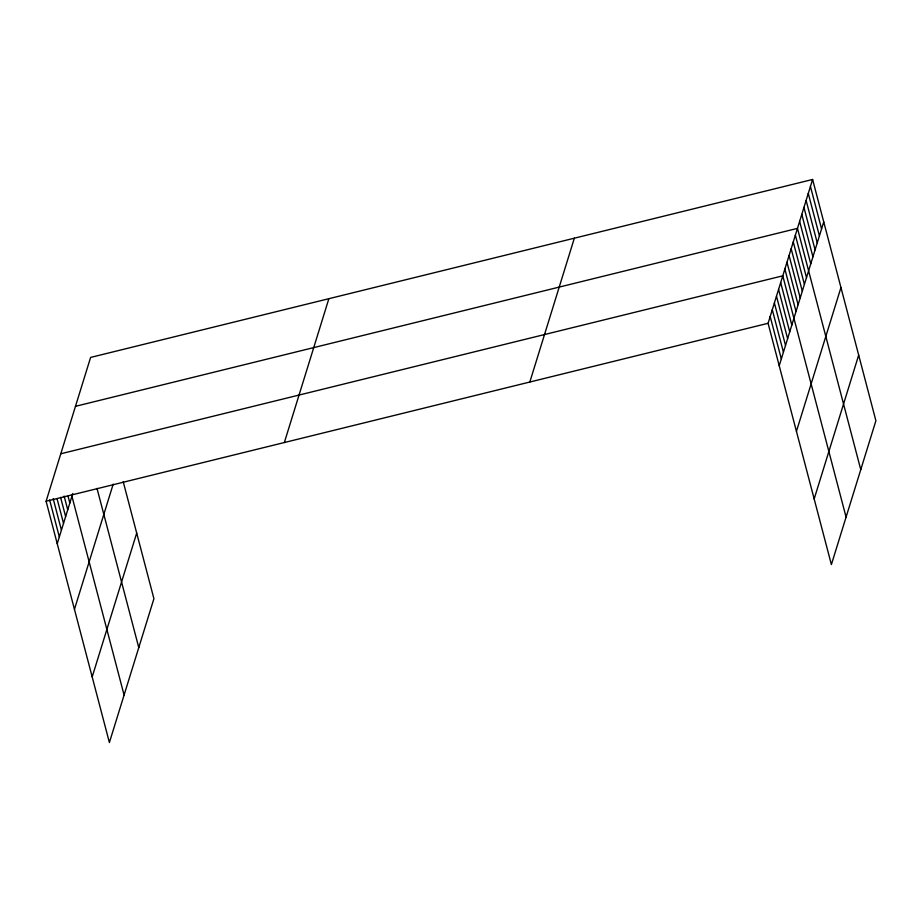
<?xml version="1.0" encoding="UTF-8"?>
<svg xmlns="http://www.w3.org/2000/svg" width="922" height="922" viewBox="0 0 922 922"><rect width="100%" height="100%" fill="white"/><g stroke="black" fill="none" stroke-linecap="round" stroke-linejoin="round"><path stroke-width="1.38" d="M123.214 481.71L153.916 598.701L109.395 742.533L46.1 501.257L90.61 357.425L812.605 179.467L875.9 420.743L831.39 564.575L768.084 323.299L812.605 179.467M57.233 543.703L72.769 493.524M74.451 609.315L113.199 484.119M92.188 676.921L136.698 533.089M284.356 442.525L328.866 298.705M529.827 382.019L574.348 238.199M779.228 365.746L823.738 221.914M796.435 431.358L840.956 287.526M814.172 498.952L858.682 355.131M75.477 406.325L797.472 228.368L860.768 469.644M60.794 453.785L782.778 275.828L846.073 517.104M46.1 501.257L768.084 323.299M810.438 186.451L821.571 228.898M808.283 193.447L819.416 235.894M806.116 200.431L817.249 242.878M803.949 207.415L815.094 249.862M801.794 214.4L812.927 256.846M799.628 221.384L810.761 263.83M795.363 235.145L806.508 277.603M793.266 241.933L804.41 284.379M791.168 248.71L802.313 291.156M789.071 255.486L800.204 297.933M786.973 262.274L798.106 304.721M784.876 269.051L796.009 311.498M780.68 282.616L791.814 325.063M778.583 289.393L789.716 331.839M776.485 296.169L787.619 338.616M774.388 302.958L785.521 345.404M772.29 309.734L783.423 352.181M770.181 316.511L781.326 358.958M97.017 488.418L138.773 647.601M71.928 496.243L124.09 695.073M68.032 496.174L69.83 503.02M64.137 496.105L67.732 509.797M60.598 497.407L65.635 516.574M57.06 498.71L63.526 523.362M53.176 498.641L61.428 530.138M49.638 499.955L59.331 536.915"/></g></svg>
